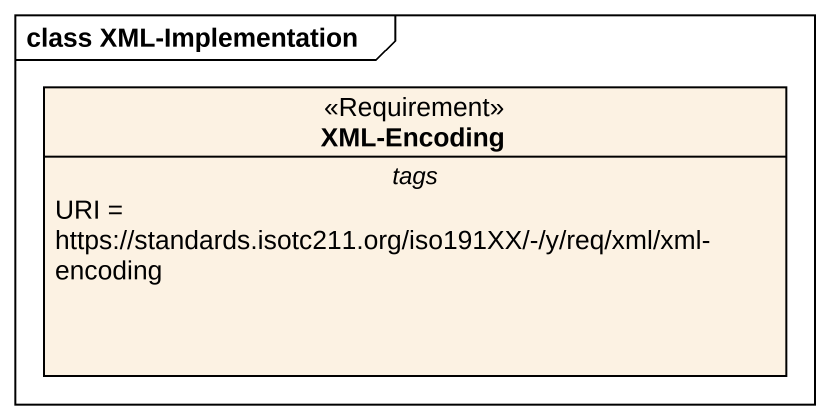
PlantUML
@startuml
mainframe class XML-Implementation
hide circle
hide empty members
class "XML-Encoding" as XML_Encoding <<Requirement>> {
  -- tags --
  URI = https://standards.isotc211.org/iso191XX/-/y/req/xml/xml-encoding
}
@enduml
